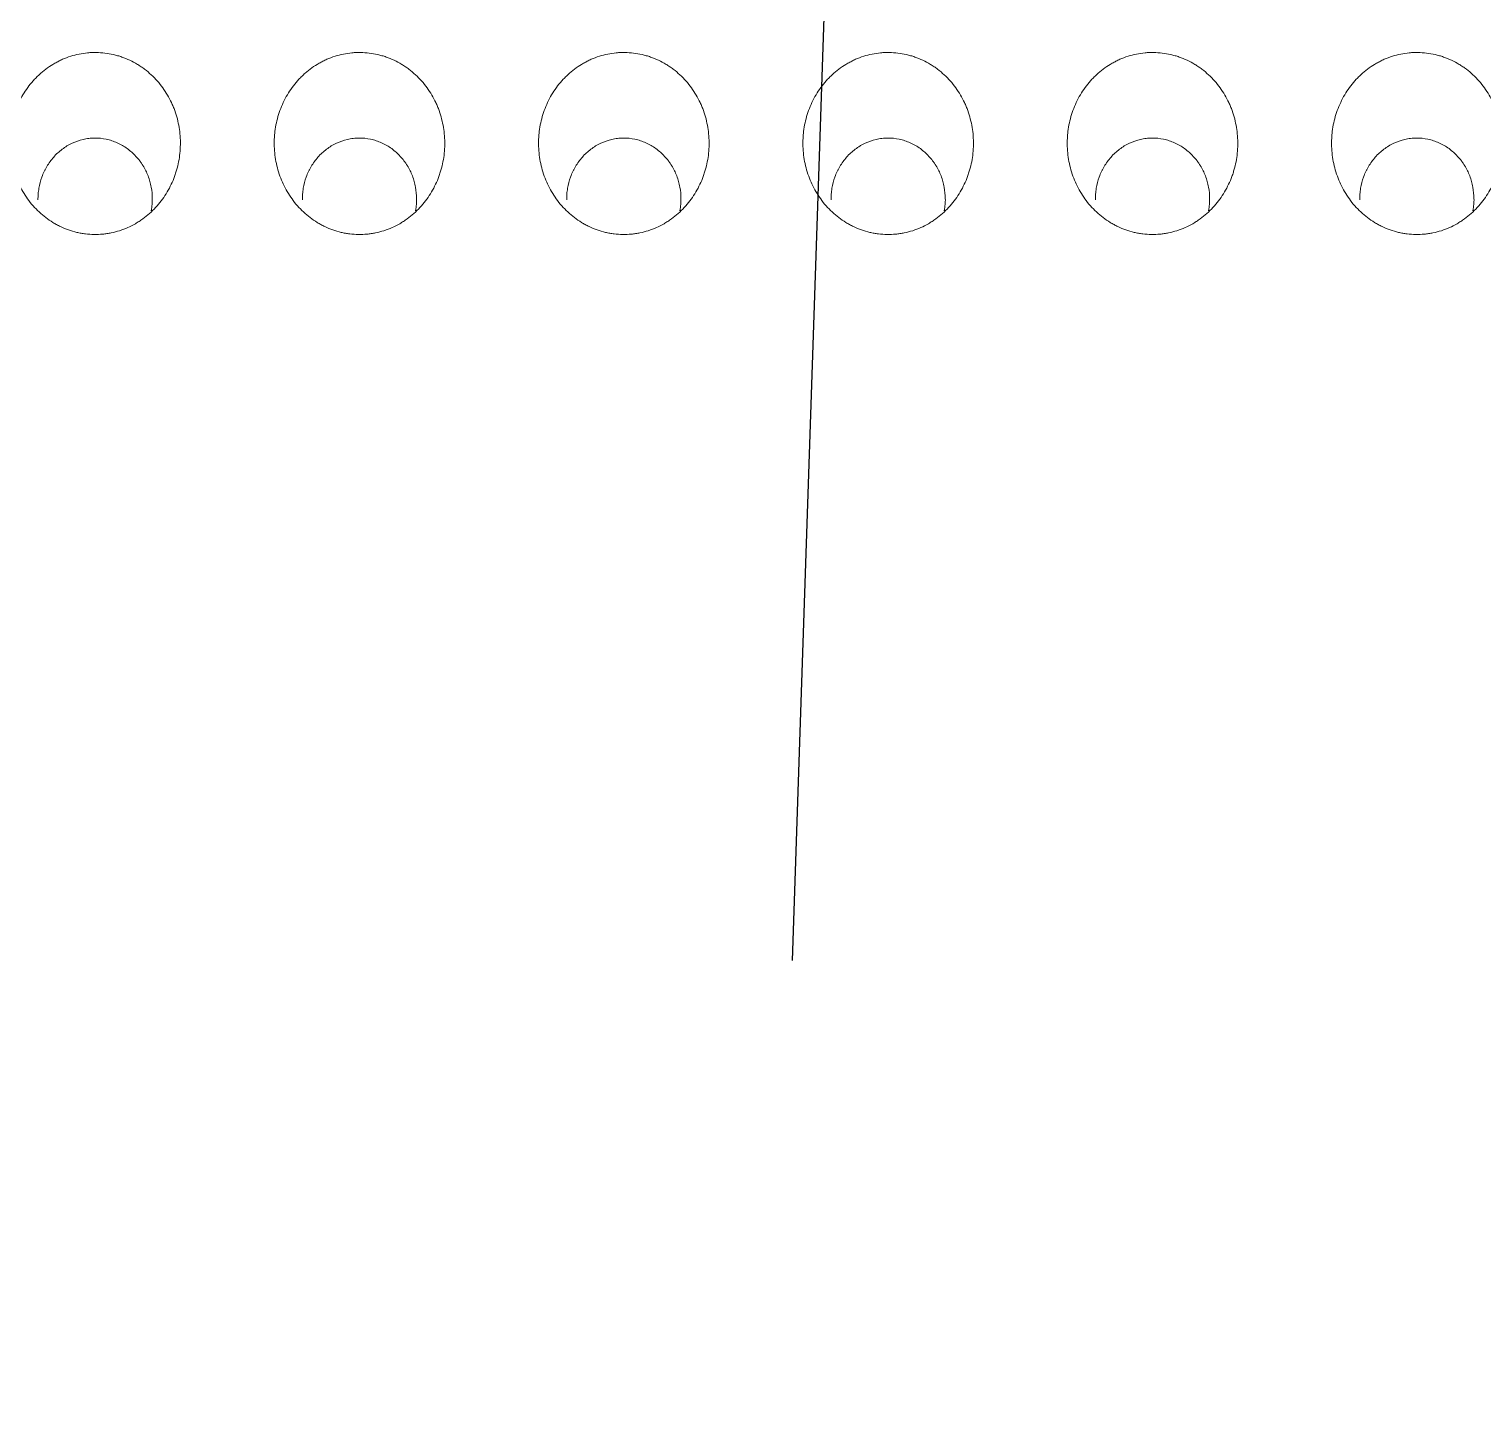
# Model space of a CAD drawing. Header units: inches. Extents: x 3778 to 56227, y -16914 to 35091.
# Drawn here: x 42850.59 to 42867.02, y -12682.39 to -12666.7 of the extents above; entities that cross this region are included whole.
import ezdxf

# ---------------------------------------------------------------- set-up
doc = ezdxf.new("R2010")
doc.units = ezdxf.units.IN
doc.header["$LTSCALE"] = 100
doc.header["$MEASUREMENT"] = 0
doc.linetypes.add('DH-HID2', pattern=[1.2, 0.8, -0.4])
doc.layers.add('2-con', color=2, linetype='Continuous')
doc.layers.add('FU-FURM', color=251, linetype='DH-HID2')
doc.layers.add('mark-B', color=2, linetype='Continuous', lineweight=20)

# ---------------------------------------------------------------- blocks, each defined once
blk = doc.blocks.new('cjscjdeh')
at = {"layer": 'FU-FURM', "color": 8}
blk.add_line((150694.153, 67926.742), (150705.033, 68251.493), dxfattribs=at)
blk = doc.blocks.new('무풍1WAY 대형')
at = {"layer": 'mark-B'}
for points, knots in [([(-181.465, -410.329), (-181.426, -410.383), (-181.394, -410.439), (-181.339, -410.556), (-181.317, -410.617), (-181.283, -410.744), (-181.273, -410.808), (-181.265, -410.905), (-181.264, -410.938), (-181.265, -410.987), (-181.265, -411.003), (-181.267, -411.036), (-181.268, -411.052), (-181.276, -411.133), (-181.289, -411.197), (-181.315, -411.29), (-181.326, -411.321), (-181.35, -411.382), (-181.363, -411.412), (-181.407, -411.5), (-181.441, -411.555), (-181.5, -411.632), (-181.521, -411.657), (-181.555, -411.693), (-181.566, -411.705), (-181.59, -411.727), (-181.602, -411.739), (-181.663, -411.792), (-181.715, -411.83), (-181.786, -411.87), (-181.801, -411.878), (-181.83, -411.893), (-181.845, -411.9), (-181.89, -411.92), (-181.921, -411.931), (-182.013, -411.961), (-182.077, -411.974), (-182.159, -411.981), (-182.176, -411.983), (-182.208, -411.984), (-182.225, -411.984), (-182.273, -411.983), (-182.338, -411.979), (-182.403, -411.968), (-182.451, -411.956), (-182.467, -411.952), (-182.498, -411.943), (-182.514, -411.938), (-182.591, -411.911), (-182.649, -411.883), (-182.72, -411.841), (-182.733, -411.832), (-182.761, -411.814), (-182.801, -411.785), (-182.863, -411.733), (-182.908, -411.686), (-182.952, -411.637), (-182.972, -411.611), (-183.03, -411.532), (-183.063, -411.476), (-183.097, -411.402), (-183.104, -411.387), (-183.116, -411.357), (-183.122, -411.342), (-183.139, -411.295), (-183.149, -411.264), (-183.173, -411.17), (-183.184, -411.106), (-183.191, -411.008), (-183.192, -410.975), (-183.191, -410.91), (-183.189, -410.877), (-183.179, -410.781), (-183.167, -410.717), (-183.144, -410.638), (-183.139, -410.622), (-183.129, -410.591), (-183.112, -410.545), (-183.092, -410.501), (-183.048, -410.414), (-183.014, -410.359), (-182.954, -410.28), (-182.933, -410.255), (-182.889, -410.208), (-182.843, -410.162), (-182.792, -410.122), (-182.752, -410.093), (-182.739, -410.084), (-182.711, -410.066), (-182.697, -410.057), (-182.626, -410.017), (-182.567, -409.99), (-182.474, -409.96), (-182.442, -409.952), (-182.394, -409.942), (-182.378, -409.939), (-182.345, -409.934), (-182.329, -409.932), (-182.248, -409.925), (-182.183, -409.925), (-182.101, -409.936), (-182.085, -409.938), (-182.053, -409.944), (-182.005, -409.954), (-181.926, -409.977), (-181.866, -410.002), (-181.822, -410.023), (-181.807, -410.03), (-181.778, -410.046), (-181.764, -410.054), (-181.694, -410.097), (-181.643, -410.137), (-181.571, -410.204), (-181.548, -410.227), (-181.504, -410.277), (-181.484, -410.302), (-181.465, -410.329)], [0, 0, 0, 0, 0.03125, 0.03125, 0.0625, 0.0625, 0.09375, 0.09375, 0.109375, 0.109375, 0.117188, 0.117188, 0.125, 0.125, 0.15625, 0.15625, 0.171875, 0.171875, 0.1875, 0.1875, 0.21875, 0.21875, 0.234375, 0.234375, 0.242188, 0.242188, 0.25, 0.25, 0.28125, 0.28125, 0.289063, 0.289063, 0.296875, 0.296875, 0.3125, 0.3125, 0.34375, 0.34375, 0.351563, 0.351563, 0.359375, 0.359375, 0.375, 0.390625, 0.390625, 0.398438, 0.398438, 0.40625, 0.40625, 0.4375, 0.4375, 0.445313, 0.445313, 0.453125, 0.46875, 0.484375, 0.484375, 0.5, 0.5, 0.53125, 0.53125, 0.539063, 0.539063, 0.546875, 0.546875, 0.5625, 0.5625, 0.59375, 0.59375, 0.609375, 0.609375, 0.625, 0.625, 0.65625, 0.65625, 0.664063, 0.664063, 0.671875, 0.6875, 0.6875, 0.71875, 0.71875, 0.734375, 0.734375, 0.75, 0.765625, 0.765625, 0.773438, 0.773438, 0.78125, 0.78125, 0.8125, 0.8125, 0.828125, 0.828125, 0.835938, 0.835938, 0.84375, 0.84375, 0.875, 0.875, 0.882813, 0.882813, 0.890625, 0.90625, 0.921875, 0.921875, 0.929688, 0.929688, 0.9375, 0.9375, 0.96875, 0.96875, 0.984375, 0.984375, 1, 1, 1, 1]), ([(-178.477, -410.329), (-178.439, -410.383), (-178.406, -410.439), (-178.351, -410.556), (-178.329, -410.617), (-178.296, -410.744), (-178.285, -410.808), (-178.278, -410.905), (-178.276, -410.938), (-178.277, -410.987), (-178.278, -411.003), (-178.279, -411.036), (-178.281, -411.052), (-178.289, -411.133), (-178.301, -411.197), (-178.328, -411.29), (-178.338, -411.321), (-178.362, -411.382), (-178.375, -411.412), (-178.419, -411.5), (-178.453, -411.555), (-178.513, -411.632), (-178.534, -411.657), (-178.567, -411.693), (-178.579, -411.705), (-178.602, -411.727), (-178.614, -411.739), (-178.675, -411.792), (-178.728, -411.83), (-178.799, -411.87), (-178.813, -411.878), (-178.842, -411.893), (-178.857, -411.9), (-178.902, -411.92), (-178.933, -411.931), (-179.026, -411.961), (-179.09, -411.974), (-179.172, -411.981), (-179.188, -411.983), (-179.221, -411.984), (-179.237, -411.984), (-179.286, -411.983), (-179.351, -411.979), (-179.415, -411.968), (-179.463, -411.956), (-179.479, -411.952), (-179.511, -411.943), (-179.526, -411.938), (-179.603, -411.911), (-179.662, -411.883), (-179.732, -411.841), (-179.746, -411.832), (-179.773, -411.814), (-179.813, -411.785), (-179.875, -411.733), (-179.921, -411.686), (-179.964, -411.637), (-179.985, -411.611), (-180.042, -411.532), (-180.075, -411.476), (-180.11, -411.402), (-180.116, -411.387), (-180.129, -411.357), (-180.135, -411.342), (-180.151, -411.295), (-180.161, -411.264), (-180.185, -411.17), (-180.196, -411.106), (-180.203, -411.008), (-180.204, -410.975), (-180.204, -410.91), (-180.202, -410.877), (-180.192, -410.781), (-180.179, -410.717), (-180.156, -410.638), (-180.152, -410.622), (-180.141, -410.591), (-180.124, -410.545), (-180.104, -410.501), (-180.061, -410.414), (-180.027, -410.359), (-179.967, -410.28), (-179.946, -410.255), (-179.902, -410.208), (-179.855, -410.162), (-179.804, -410.122), (-179.765, -410.093), (-179.751, -410.084), (-179.724, -410.066), (-179.71, -410.057), (-179.638, -410.017), (-179.579, -409.99), (-179.486, -409.96), (-179.455, -409.952), (-179.406, -409.942), (-179.39, -409.939), (-179.358, -409.934), (-179.341, -409.932), (-179.26, -409.925), (-179.195, -409.925), (-179.114, -409.936), (-179.097, -409.938), (-179.065, -409.944), (-179.017, -409.954), (-178.939, -409.977), (-178.879, -410.002), (-178.834, -410.023), (-178.82, -410.03), (-178.791, -410.046), (-178.776, -410.054), (-178.707, -410.097), (-178.655, -410.137), (-178.583, -410.204), (-178.56, -410.227), (-178.517, -410.277), (-178.496, -410.302), (-178.477, -410.329)], [0, 0, 0, 0, 0.03125, 0.03125, 0.0625, 0.0625, 0.09375, 0.09375, 0.109375, 0.109375, 0.117188, 0.117188, 0.125, 0.125, 0.15625, 0.15625, 0.171875, 0.171875, 0.1875, 0.1875, 0.21875, 0.21875, 0.234375, 0.234375, 0.242188, 0.242188, 0.25, 0.25, 0.28125, 0.28125, 0.289063, 0.289063, 0.296875, 0.296875, 0.3125, 0.3125, 0.34375, 0.34375, 0.351563, 0.351563, 0.359375, 0.359375, 0.375, 0.390625, 0.390625, 0.398438, 0.398438, 0.40625, 0.40625, 0.4375, 0.4375, 0.445313, 0.445313, 0.453125, 0.46875, 0.484375, 0.484375, 0.5, 0.5, 0.53125, 0.53125, 0.539062, 0.539062, 0.546875, 0.546875, 0.5625, 0.5625, 0.59375, 0.59375, 0.609375, 0.609375, 0.625, 0.625, 0.65625, 0.65625, 0.664062, 0.664062, 0.671875, 0.6875, 0.6875, 0.71875, 0.71875, 0.734375, 0.734375, 0.75, 0.765625, 0.765625, 0.773437, 0.773437, 0.78125, 0.78125, 0.8125, 0.8125, 0.828125, 0.828125, 0.835937, 0.835937, 0.84375, 0.84375, 0.875, 0.875, 0.882812, 0.882812, 0.890625, 0.90625, 0.921875, 0.921875, 0.929687, 0.929687, 0.9375, 0.9375, 0.96875, 0.96875, 0.984375, 0.984375, 1, 1, 1, 1]), ([(-175.49, -410.329), (-175.451, -410.383), (-175.419, -410.439), (-175.364, -410.556), (-175.342, -410.617), (-175.308, -410.744), (-175.298, -410.808), (-175.29, -410.905), (-175.289, -410.938), (-175.289, -410.987), (-175.29, -411.003), (-175.292, -411.036), (-175.293, -411.052), (-175.301, -411.133), (-175.314, -411.197), (-175.34, -411.29), (-175.351, -411.321), (-175.374, -411.382), (-175.388, -411.412), (-175.432, -411.5), (-175.466, -411.555), (-175.525, -411.632), (-175.546, -411.657), (-175.58, -411.693), (-175.591, -411.705), (-175.615, -411.727), (-175.627, -411.739), (-175.688, -411.792), (-175.74, -411.83), (-175.811, -411.87), (-175.826, -411.878), (-175.855, -411.893), (-175.87, -411.9), (-175.915, -411.92), (-175.945, -411.931), (-176.038, -411.961), (-176.102, -411.974), (-176.184, -411.981), (-176.2, -411.983), (-176.233, -411.984), (-176.249, -411.984), (-176.298, -411.983), (-176.363, -411.979), (-176.427, -411.968), (-176.475, -411.956), (-176.491, -411.952), (-176.523, -411.943), (-176.539, -411.938), (-176.616, -411.911), (-176.674, -411.883), (-176.744, -411.841), (-176.758, -411.832), (-176.786, -411.814), (-176.825, -411.785), (-176.888, -411.733), (-176.933, -411.686), (-176.977, -411.637), (-176.997, -411.611), (-177.055, -411.532), (-177.088, -411.476), (-177.122, -411.402), (-177.129, -411.387), (-177.141, -411.357), (-177.147, -411.342), (-177.164, -411.295), (-177.173, -411.264), (-177.198, -411.17), (-177.209, -411.106), (-177.216, -411.008), (-177.217, -410.975), (-177.216, -410.91), (-177.214, -410.877), (-177.204, -410.781), (-177.192, -410.717), (-177.169, -410.638), (-177.164, -410.622), (-177.153, -410.591), (-177.137, -410.545), (-177.117, -410.501), (-177.073, -410.414), (-177.039, -410.359), (-176.979, -410.28), (-176.958, -410.255), (-176.914, -410.208), (-176.868, -410.162), (-176.817, -410.122), (-176.777, -410.093), (-176.764, -410.084), (-176.736, -410.066), (-176.722, -410.057), (-176.651, -410.017), (-176.592, -409.99), (-176.499, -409.96), (-176.467, -409.952), (-176.419, -409.942), (-176.402, -409.939), (-176.37, -409.934), (-176.354, -409.932), (-176.273, -409.925), (-176.208, -409.925), (-176.126, -409.936), (-176.11, -409.938), (-176.078, -409.944), (-176.029, -409.954), (-175.951, -409.977), (-175.891, -410.002), (-175.847, -410.023), (-175.832, -410.03), (-175.803, -410.046), (-175.789, -410.054), (-175.719, -410.097), (-175.667, -410.137), (-175.596, -410.204), (-175.573, -410.227), (-175.529, -410.277), (-175.509, -410.302), (-175.49, -410.329)], [0, 0, 0, 0, 0.03125, 0.03125, 0.0625, 0.0625, 0.09375, 0.09375, 0.109375, 0.109375, 0.117188, 0.117188, 0.125, 0.125, 0.15625, 0.15625, 0.171875, 0.171875, 0.1875, 0.1875, 0.21875, 0.21875, 0.234375, 0.234375, 0.242188, 0.242188, 0.25, 0.25, 0.28125, 0.28125, 0.289063, 0.289063, 0.296875, 0.296875, 0.3125, 0.3125, 0.34375, 0.34375, 0.351563, 0.351563, 0.359375, 0.359375, 0.375, 0.390625, 0.390625, 0.398438, 0.398438, 0.40625, 0.40625, 0.4375, 0.4375, 0.445313, 0.445313, 0.453125, 0.46875, 0.484375, 0.484375, 0.5, 0.5, 0.53125, 0.53125, 0.539063, 0.539063, 0.546875, 0.546875, 0.5625, 0.5625, 0.59375, 0.59375, 0.609375, 0.609375, 0.625, 0.625, 0.65625, 0.65625, 0.664063, 0.664063, 0.671875, 0.6875, 0.6875, 0.71875, 0.71875, 0.734375, 0.734375, 0.75, 0.765625, 0.765625, 0.773437, 0.773437, 0.78125, 0.78125, 0.8125, 0.8125, 0.828125, 0.828125, 0.835937, 0.835937, 0.84375, 0.84375, 0.875, 0.875, 0.882812, 0.882812, 0.890625, 0.90625, 0.921875, 0.921875, 0.929687, 0.929687, 0.9375, 0.9375, 0.96875, 0.96875, 0.984375, 0.984375, 1, 1, 1, 1]), ([(-172.502, -410.329), (-172.464, -410.383), (-172.431, -410.439), (-172.376, -410.556), (-172.354, -410.617), (-172.321, -410.744), (-172.31, -410.808), (-172.302, -410.905), (-172.301, -410.938), (-172.302, -410.987), (-172.302, -411.003), (-172.304, -411.036), (-172.306, -411.052), (-172.314, -411.133), (-172.326, -411.197), (-172.353, -411.29), (-172.363, -411.321), (-172.387, -411.382), (-172.4, -411.412), (-172.444, -411.5), (-172.478, -411.555), (-172.537, -411.632), (-172.558, -411.657), (-172.592, -411.693), (-172.604, -411.705), (-172.627, -411.727), (-172.639, -411.739), (-172.7, -411.792), (-172.753, -411.83), (-172.824, -411.87), (-172.838, -411.878), (-172.867, -411.893), (-172.882, -411.9), (-172.927, -411.92), (-172.958, -411.931), (-173.051, -411.961), (-173.114, -411.974), (-173.196, -411.981), (-173.213, -411.983), (-173.246, -411.984), (-173.262, -411.984), (-173.311, -411.983), (-173.376, -411.979), (-173.44, -411.968), (-173.488, -411.956), (-173.504, -411.952), (-173.535, -411.943), (-173.551, -411.938), (-173.628, -411.911), (-173.687, -411.883), (-173.757, -411.841), (-173.771, -411.832), (-173.798, -411.814), (-173.838, -411.785), (-173.9, -411.733), (-173.946, -411.686), (-173.989, -411.637), (-174.01, -411.611), (-174.067, -411.532), (-174.1, -411.476), (-174.135, -411.402), (-174.141, -411.387), (-174.154, -411.357), (-174.16, -411.342), (-174.176, -411.295), (-174.186, -411.264), (-174.21, -411.17), (-174.221, -411.106), (-174.228, -411.008), (-174.229, -410.975), (-174.228, -410.91), (-174.227, -410.877), (-174.216, -410.781), (-174.204, -410.717), (-174.181, -410.638), (-174.176, -410.622), (-174.166, -410.591), (-174.149, -410.545), (-174.129, -410.501), (-174.086, -410.414), (-174.052, -410.359), (-173.992, -410.28), (-173.971, -410.255), (-173.926, -410.208), (-173.88, -410.162), (-173.829, -410.122), (-173.79, -410.093), (-173.776, -410.084), (-173.749, -410.066), (-173.734, -410.057), (-173.663, -410.017), (-173.604, -409.99), (-173.511, -409.96), (-173.48, -409.952), (-173.431, -409.942), (-173.415, -409.939), (-173.383, -409.934), (-173.366, -409.932), (-173.285, -409.925), (-173.22, -409.925), (-173.139, -409.936), (-173.122, -409.938), (-173.09, -409.944), (-173.042, -409.954), (-172.964, -409.977), (-172.903, -410.002), (-172.859, -410.023), (-172.844, -410.03), (-172.815, -410.046), (-172.801, -410.054), (-172.732, -410.097), (-172.68, -410.137), (-172.608, -410.204), (-172.585, -410.227), (-172.542, -410.277), (-172.521, -410.302), (-172.502, -410.329)], [0, 0, 0, 0, 0.03125, 0.03125, 0.0625, 0.0625, 0.09375, 0.09375, 0.109375, 0.109375, 0.117187, 0.117187, 0.125, 0.125, 0.15625, 0.15625, 0.171875, 0.171875, 0.1875, 0.1875, 0.21875, 0.21875, 0.234375, 0.234375, 0.242187, 0.242187, 0.25, 0.25, 0.28125, 0.28125, 0.289062, 0.289062, 0.296875, 0.296875, 0.3125, 0.3125, 0.34375, 0.34375, 0.351562, 0.351562, 0.359375, 0.359375, 0.375, 0.390625, 0.390625, 0.398437, 0.398437, 0.40625, 0.40625, 0.4375, 0.4375, 0.445312, 0.445312, 0.453125, 0.46875, 0.484375, 0.484375, 0.5, 0.5, 0.53125, 0.53125, 0.539062, 0.539062, 0.546875, 0.546875, 0.5625, 0.5625, 0.59375, 0.59375, 0.609375, 0.609375, 0.625, 0.625, 0.65625, 0.65625, 0.664063, 0.664063, 0.671875, 0.6875, 0.6875, 0.71875, 0.71875, 0.734375, 0.734375, 0.75, 0.765625, 0.765625, 0.773438, 0.773438, 0.78125, 0.78125, 0.8125, 0.8125, 0.828125, 0.828125, 0.835938, 0.835938, 0.84375, 0.84375, 0.875, 0.875, 0.882813, 0.882813, 0.890625, 0.90625, 0.921875, 0.921875, 0.929688, 0.929688, 0.9375, 0.9375, 0.96875, 0.96875, 0.984375, 0.984375, 1, 1, 1, 1]), ([(-169.515, -410.329), (-169.476, -410.383), (-169.443, -410.439), (-169.389, -410.556), (-169.366, -410.617), (-169.333, -410.744), (-169.322, -410.808), (-169.315, -410.905), (-169.314, -410.938), (-169.314, -410.987), (-169.315, -411.003), (-169.317, -411.036), (-169.318, -411.052), (-169.326, -411.133), (-169.338, -411.197), (-169.365, -411.29), (-169.376, -411.321), (-169.399, -411.382), (-169.413, -411.412), (-169.457, -411.5), (-169.491, -411.555), (-169.55, -411.632), (-169.571, -411.657), (-169.604, -411.693), (-169.616, -411.705), (-169.64, -411.727), (-169.651, -411.739), (-169.713, -411.792), (-169.765, -411.83), (-169.836, -411.87), (-169.85, -411.878), (-169.88, -411.893), (-169.895, -411.9), (-169.94, -411.92), (-169.97, -411.931), (-170.063, -411.961), (-170.127, -411.974), (-170.209, -411.981), (-170.225, -411.983), (-170.258, -411.984), (-170.274, -411.984), (-170.323, -411.983), (-170.388, -411.979), (-170.452, -411.968), (-170.5, -411.956), (-170.516, -411.952), (-170.548, -411.943), (-170.563, -411.938), (-170.64, -411.911), (-170.699, -411.883), (-170.769, -411.841), (-170.783, -411.832), (-170.81, -411.814), (-170.85, -411.785), (-170.913, -411.733), (-170.958, -411.686), (-171.001, -411.637), (-171.022, -411.611), (-171.08, -411.532), (-171.112, -411.476), (-171.147, -411.402), (-171.154, -411.387), (-171.166, -411.357), (-171.172, -411.342), (-171.189, -411.295), (-171.198, -411.264), (-171.223, -411.17), (-171.233, -411.106), (-171.241, -411.008), (-171.242, -410.975), (-171.241, -410.91), (-171.239, -410.877), (-171.229, -410.781), (-171.217, -410.717), (-171.194, -410.638), (-171.189, -410.622), (-171.178, -410.591), (-171.162, -410.545), (-171.142, -410.501), (-171.098, -410.414), (-171.064, -410.359), (-171.004, -410.28), (-170.983, -410.255), (-170.939, -410.208), (-170.892, -410.162), (-170.842, -410.122), (-170.802, -410.093), (-170.789, -410.084), (-170.761, -410.066), (-170.747, -410.057), (-170.676, -410.017), (-170.616, -409.99), (-170.524, -409.96), (-170.492, -409.952), (-170.444, -409.942), (-170.427, -409.939), (-170.395, -409.934), (-170.379, -409.932), (-170.298, -409.925), (-170.233, -409.925), (-170.151, -409.936), (-170.135, -409.938), (-170.102, -409.944), (-170.054, -409.954), (-169.976, -409.977), (-169.916, -410.002), (-169.872, -410.023), (-169.857, -410.03), (-169.828, -410.046), (-169.814, -410.054), (-169.744, -410.097), (-169.692, -410.137), (-169.621, -410.204), (-169.598, -410.227), (-169.554, -410.277), (-169.534, -410.302), (-169.515, -410.329)], [0, 0, 0, 0, 0.03125, 0.03125, 0.0625, 0.0625, 0.09375, 0.09375, 0.109375, 0.109375, 0.117188, 0.117188, 0.125, 0.125, 0.15625, 0.15625, 0.171875, 0.171875, 0.1875, 0.1875, 0.21875, 0.21875, 0.234375, 0.234375, 0.242188, 0.242188, 0.25, 0.25, 0.28125, 0.28125, 0.289063, 0.289063, 0.296875, 0.296875, 0.3125, 0.3125, 0.34375, 0.34375, 0.351563, 0.351563, 0.359375, 0.359375, 0.375, 0.390625, 0.390625, 0.398438, 0.398438, 0.40625, 0.40625, 0.4375, 0.4375, 0.445313, 0.445313, 0.453125, 0.46875, 0.484375, 0.484375, 0.5, 0.5, 0.53125, 0.53125, 0.539062, 0.539062, 0.546875, 0.546875, 0.5625, 0.5625, 0.59375, 0.59375, 0.609375, 0.609375, 0.625, 0.625, 0.65625, 0.65625, 0.664062, 0.664062, 0.671875, 0.6875, 0.6875, 0.71875, 0.71875, 0.734375, 0.734375, 0.75, 0.765625, 0.765625, 0.773437, 0.773437, 0.78125, 0.78125, 0.8125, 0.8125, 0.828125, 0.828125, 0.835937, 0.835937, 0.84375, 0.84375, 0.875, 0.875, 0.882812, 0.882812, 0.890625, 0.90625, 0.921875, 0.921875, 0.929687, 0.929687, 0.9375, 0.9375, 0.96875, 0.96875, 0.984375, 0.984375, 1, 1, 1, 1]), ([(-166.527, -410.329), (-166.489, -410.383), (-166.456, -410.439), (-166.401, -410.556), (-166.379, -410.617), (-166.346, -410.744), (-166.335, -410.808), (-166.327, -410.905), (-166.326, -410.938), (-166.327, -410.987), (-166.327, -411.003), (-166.329, -411.036), (-166.33, -411.052), (-166.339, -411.133), (-166.351, -411.197), (-166.378, -411.29), (-166.388, -411.321), (-166.412, -411.382), (-166.425, -411.412), (-166.469, -411.5), (-166.503, -411.555), (-166.562, -411.632), (-166.583, -411.657), (-166.617, -411.693), (-166.628, -411.705), (-166.652, -411.727), (-166.664, -411.739), (-166.725, -411.792), (-166.778, -411.83), (-166.849, -411.87), (-166.863, -411.878), (-166.892, -411.893), (-166.907, -411.9), (-166.952, -411.92), (-166.983, -411.931), (-167.076, -411.961), (-167.139, -411.974), (-167.221, -411.981), (-167.238, -411.983), (-167.27, -411.984), (-167.287, -411.984), (-167.336, -411.983), (-167.401, -411.979), (-167.465, -411.968), (-167.513, -411.956), (-167.529, -411.952), (-167.56, -411.943), (-167.576, -411.938), (-167.653, -411.911), (-167.712, -411.883), (-167.782, -411.841), (-167.796, -411.832), (-167.823, -411.814), (-167.863, -411.785), (-167.925, -411.733), (-167.971, -411.686), (-168.014, -411.637), (-168.035, -411.611), (-168.092, -411.532), (-168.125, -411.476), (-168.159, -411.402), (-168.166, -411.387), (-168.179, -411.357), (-168.184, -411.342), (-168.201, -411.295), (-168.211, -411.264), (-168.235, -411.17), (-168.246, -411.106), (-168.253, -411.008), (-168.254, -410.975), (-168.253, -410.91), (-168.251, -410.877), (-168.241, -410.781), (-168.229, -410.717), (-168.206, -410.638), (-168.201, -410.622), (-168.191, -410.591), (-168.174, -410.545), (-168.154, -410.501), (-168.111, -410.414), (-168.077, -410.359), (-168.017, -410.28), (-167.996, -410.255), (-167.951, -410.208), (-167.905, -410.162), (-167.854, -410.122), (-167.815, -410.093), (-167.801, -410.084), (-167.773, -410.066), (-167.759, -410.057), (-167.688, -410.017), (-167.629, -409.99), (-167.536, -409.96), (-167.504, -409.952), (-167.456, -409.942), (-167.44, -409.939), (-167.407, -409.934), (-167.391, -409.932), (-167.31, -409.925), (-167.245, -409.925), (-167.164, -409.936), (-167.147, -409.938), (-167.115, -409.944), (-167.067, -409.954), (-166.989, -409.977), (-166.928, -410.002), (-166.884, -410.023), (-166.869, -410.03), (-166.84, -410.046), (-166.826, -410.054), (-166.756, -410.097), (-166.705, -410.137), (-166.633, -410.204), (-166.61, -410.227), (-166.567, -410.277), (-166.546, -410.302), (-166.527, -410.329)], [0, 0, 0, 0, 0.03125, 0.03125, 0.0625, 0.0625, 0.09375, 0.09375, 0.109375, 0.109375, 0.117187, 0.117187, 0.125, 0.125, 0.15625, 0.15625, 0.171875, 0.171875, 0.1875, 0.1875, 0.21875, 0.21875, 0.234375, 0.234375, 0.242187, 0.242187, 0.25, 0.25, 0.28125, 0.28125, 0.289062, 0.289062, 0.296875, 0.296875, 0.3125, 0.3125, 0.34375, 0.34375, 0.351562, 0.351562, 0.359375, 0.359375, 0.375, 0.390625, 0.390625, 0.398437, 0.398437, 0.40625, 0.40625, 0.4375, 0.4375, 0.445312, 0.445312, 0.453125, 0.46875, 0.484375, 0.484375, 0.5, 0.5, 0.53125, 0.53125, 0.539062, 0.539062, 0.546875, 0.546875, 0.5625, 0.5625, 0.59375, 0.59375, 0.609375, 0.609375, 0.625, 0.625, 0.65625, 0.65625, 0.664062, 0.664062, 0.671875, 0.6875, 0.6875, 0.71875, 0.71875, 0.734375, 0.734375, 0.75, 0.765625, 0.765625, 0.773437, 0.773437, 0.78125, 0.78125, 0.8125, 0.8125, 0.828125, 0.828125, 0.835937, 0.835937, 0.84375, 0.84375, 0.875, 0.875, 0.882812, 0.882812, 0.890625, 0.90625, 0.921875, 0.921875, 0.929687, 0.929687, 0.9375, 0.9375, 0.96875, 0.96875, 0.984375, 0.984375, 1, 1, 1, 1]), ([(-181.582, -410.318), (-181.582, -410.34), (-181.583, -410.362), (-181.586, -410.406), (-181.589, -410.428), (-181.6, -410.493), (-181.611, -410.535), (-181.633, -410.597), (-181.642, -410.617), (-181.656, -410.647), (-181.661, -410.657), (-181.671, -410.676), (-181.676, -410.686), (-181.704, -410.733), (-181.73, -410.768), (-181.773, -410.818), (-181.789, -410.833), (-181.821, -410.863), (-181.855, -410.891), (-181.9, -410.922), (-181.929, -410.938), (-181.948, -410.949), (-181.958, -410.954), (-182.008, -410.977), (-182.049, -410.991), (-182.103, -411.004), (-182.113, -411.006), (-182.135, -411.01), (-182.146, -411.011), (-182.179, -411.015), (-182.201, -411.017), (-182.266, -411.017), (-182.31, -411.013), (-182.375, -410.999), (-182.396, -410.993), (-182.438, -410.98), (-182.478, -410.964), (-182.517, -410.944), (-182.555, -410.922), (-182.574, -410.91), (-182.627, -410.871), (-182.659, -410.842), (-182.704, -410.794), (-182.718, -410.777), (-182.738, -410.751), (-182.744, -410.742), (-182.756, -410.724), (-182.762, -410.715), (-182.791, -410.668), (-182.81, -410.629), (-182.833, -410.568), (-182.84, -410.547), (-182.852, -410.505), (-182.857, -410.483), (-182.869, -410.419), (-182.873, -410.376), (-182.874, -410.321), (-182.874, -410.31), (-182.873, -410.288), (-182.872, -410.277), (-182.87, -410.244), (-182.867, -410.222), (-182.863, -410.198), (-182.862, -410.196), (-182.862, -410.194)], [0, 0, 0, 0, 0.029318, 0.029318, 0.058636, 0.058636, 0.117271, 0.117271, 0.146589, 0.146589, 0.161248, 0.161248, 0.175907, 0.175907, 0.234542, 0.234542, 0.26386, 0.26386, 0.293178, 0.322495, 0.337154, 0.337154, 0.351813, 0.351813, 0.410449, 0.410449, 0.425107, 0.425107, 0.439766, 0.439766, 0.469084, 0.469084, 0.52772, 0.52772, 0.557037, 0.557037, 0.586355, 0.615673, 0.615673, 0.644991, 0.644991, 0.703626, 0.703626, 0.732944, 0.732944, 0.747603, 0.747603, 0.762262, 0.762262, 0.820897, 0.820897, 0.850215, 0.850215, 0.879533, 0.879533, 0.938168, 0.938168, 0.952827, 0.952827, 0.967486, 0.967486, 0.996804, 0.996804, 1, 1, 1, 1]), ([(-178.595, -410.318), (-178.594, -410.34), (-178.595, -410.362), (-178.599, -410.406), (-178.601, -410.428), (-178.612, -410.493), (-178.623, -410.535), (-178.646, -410.597), (-178.654, -410.617), (-178.668, -410.647), (-178.673, -410.657), (-178.683, -410.676), (-178.689, -410.686), (-178.717, -410.733), (-178.742, -410.768), (-178.786, -410.818), (-178.801, -410.833), (-178.834, -410.863), (-178.867, -410.891), (-178.912, -410.922), (-178.941, -410.938), (-178.961, -410.949), (-178.97, -410.954), (-179.02, -410.977), (-179.062, -410.991), (-179.115, -411.004), (-179.126, -411.006), (-179.147, -411.01), (-179.158, -411.011), (-179.191, -411.015), (-179.213, -411.017), (-179.279, -411.017), (-179.322, -411.013), (-179.387, -410.999), (-179.409, -410.993), (-179.45, -410.98), (-179.491, -410.964), (-179.53, -410.944), (-179.568, -410.922), (-179.586, -410.91), (-179.639, -410.871), (-179.672, -410.842), (-179.716, -410.794), (-179.73, -410.777), (-179.75, -410.751), (-179.756, -410.742), (-179.769, -410.724), (-179.775, -410.715), (-179.803, -410.668), (-179.822, -410.629), (-179.846, -410.568), (-179.853, -410.547), (-179.865, -410.505), (-179.87, -410.483), (-179.882, -410.419), (-179.886, -410.376), (-179.886, -410.321), (-179.886, -410.31), (-179.885, -410.288), (-179.885, -410.277), (-179.882, -410.244), (-179.879, -410.222), (-179.875, -410.198), (-179.875, -410.196), (-179.874, -410.194)], [0, 0, 0, 0, 0.029318, 0.029318, 0.058636, 0.058636, 0.117271, 0.117271, 0.146589, 0.146589, 0.161248, 0.161248, 0.175907, 0.175907, 0.234542, 0.234542, 0.26386, 0.26386, 0.293178, 0.322495, 0.337154, 0.337154, 0.351813, 0.351813, 0.410449, 0.410449, 0.425107, 0.425107, 0.439766, 0.439766, 0.469084, 0.469084, 0.52772, 0.52772, 0.557037, 0.557037, 0.586355, 0.615673, 0.615673, 0.644991, 0.644991, 0.703626, 0.703626, 0.732944, 0.732944, 0.747603, 0.747603, 0.762262, 0.762262, 0.820897, 0.820897, 0.850215, 0.850215, 0.879533, 0.879533, 0.938168, 0.938168, 0.952827, 0.952827, 0.967486, 0.967486, 0.996804, 0.996804, 1, 1, 1, 1]), ([(-175.607, -410.318), (-175.607, -410.34), (-175.608, -410.362), (-175.611, -410.406), (-175.614, -410.428), (-175.625, -410.493), (-175.636, -410.535), (-175.658, -410.597), (-175.667, -410.617), (-175.681, -410.647), (-175.686, -410.657), (-175.696, -410.676), (-175.701, -410.686), (-175.729, -410.733), (-175.755, -410.768), (-175.798, -410.818), (-175.814, -410.833), (-175.846, -410.863), (-175.88, -410.891), (-175.925, -410.922), (-175.954, -410.938), (-175.973, -410.949), (-175.983, -410.954), (-176.033, -410.977), (-176.074, -410.991), (-176.127, -411.004), (-176.138, -411.006), (-176.16, -411.01), (-176.171, -411.011), (-176.204, -411.015), (-176.226, -411.017), (-176.291, -411.017), (-176.335, -411.013), (-176.4, -410.999), (-176.421, -410.993), (-176.463, -410.98), (-176.503, -410.964), (-176.542, -410.944), (-176.58, -410.922), (-176.599, -410.91), (-176.652, -410.871), (-176.684, -410.842), (-176.729, -410.794), (-176.743, -410.777), (-176.762, -410.751), (-176.769, -410.742), (-176.781, -410.724), (-176.787, -410.715), (-176.816, -410.668), (-176.835, -410.629), (-176.858, -410.568), (-176.865, -410.547), (-176.877, -410.505), (-176.882, -410.483), (-176.894, -410.419), (-176.898, -410.376), (-176.899, -410.321), (-176.899, -410.31), (-176.898, -410.288), (-176.897, -410.277), (-176.895, -410.244), (-176.892, -410.222), (-176.888, -410.198), (-176.887, -410.196), (-176.887, -410.194)], [0, 0, 0, 0, 0.029318, 0.029318, 0.058636, 0.058636, 0.117271, 0.117271, 0.146589, 0.146589, 0.161248, 0.161248, 0.175907, 0.175907, 0.234542, 0.234542, 0.26386, 0.26386, 0.293178, 0.322495, 0.337154, 0.337154, 0.351813, 0.351813, 0.410449, 0.410449, 0.425107, 0.425107, 0.439766, 0.439766, 0.469084, 0.469084, 0.52772, 0.52772, 0.557037, 0.557037, 0.586355, 0.615673, 0.615673, 0.644991, 0.644991, 0.703626, 0.703626, 0.732944, 0.732944, 0.747603, 0.747603, 0.762262, 0.762262, 0.820897, 0.820897, 0.850215, 0.850215, 0.879533, 0.879533, 0.938168, 0.938168, 0.952827, 0.952827, 0.967486, 0.967486, 0.996804, 0.996804, 1, 1, 1, 1]), ([(-172.62, -410.318), (-172.619, -410.34), (-172.62, -410.362), (-172.623, -410.406), (-172.626, -410.428), (-172.637, -410.493), (-172.648, -410.535), (-172.671, -410.597), (-172.679, -410.617), (-172.693, -410.647), (-172.698, -410.657), (-172.708, -410.676), (-172.714, -410.686), (-172.742, -410.733), (-172.767, -410.768), (-172.811, -410.818), (-172.826, -410.833), (-172.859, -410.863), (-172.892, -410.891), (-172.937, -410.922), (-172.966, -410.938), (-172.985, -410.949), (-172.995, -410.954), (-173.045, -410.977), (-173.087, -410.991), (-173.14, -411.004), (-173.151, -411.006), (-173.172, -411.01), (-173.183, -411.011), (-173.216, -411.015), (-173.238, -411.017), (-173.304, -411.017), (-173.347, -411.013), (-173.412, -410.999), (-173.433, -410.993), (-173.475, -410.98), (-173.516, -410.964), (-173.554, -410.944), (-173.592, -410.922), (-173.611, -410.91), (-173.664, -410.871), (-173.697, -410.842), (-173.741, -410.794), (-173.755, -410.777), (-173.775, -410.751), (-173.781, -410.742), (-173.794, -410.724), (-173.8, -410.715), (-173.828, -410.668), (-173.847, -410.629), (-173.871, -410.568), (-173.878, -410.547), (-173.89, -410.505), (-173.895, -410.483), (-173.907, -410.419), (-173.911, -410.376), (-173.911, -410.321), (-173.911, -410.31), (-173.91, -410.288), (-173.91, -410.277), (-173.907, -410.244), (-173.904, -410.222), (-173.9, -410.198), (-173.9, -410.196), (-173.899, -410.194)], [0, 0, 0, 0, 0.029318, 0.029318, 0.058636, 0.058636, 0.117271, 0.117271, 0.146589, 0.146589, 0.161248, 0.161248, 0.175907, 0.175907, 0.234542, 0.234542, 0.26386, 0.26386, 0.293178, 0.322495, 0.337154, 0.337154, 0.351813, 0.351813, 0.410449, 0.410449, 0.425107, 0.425107, 0.439766, 0.439766, 0.469084, 0.469084, 0.52772, 0.52772, 0.557037, 0.557037, 0.586355, 0.615673, 0.615673, 0.644991, 0.644991, 0.703626, 0.703626, 0.732944, 0.732944, 0.747603, 0.747603, 0.762262, 0.762262, 0.820897, 0.820897, 0.850215, 0.850215, 0.879533, 0.879533, 0.938168, 0.938168, 0.952827, 0.952827, 0.967486, 0.967486, 0.996804, 0.996804, 1, 1, 1, 1]), ([(-169.632, -410.318), (-169.632, -410.34), (-169.632, -410.362), (-169.636, -410.406), (-169.639, -410.428), (-169.65, -410.493), (-169.661, -410.535), (-169.683, -410.597), (-169.691, -410.617), (-169.706, -410.647), (-169.71, -410.657), (-169.721, -410.676), (-169.726, -410.686), (-169.754, -410.733), (-169.78, -410.768), (-169.823, -410.818), (-169.839, -410.833), (-169.871, -410.863), (-169.905, -410.891), (-169.95, -410.922), (-169.978, -410.938), (-169.998, -410.949), (-170.008, -410.954), (-170.058, -410.977), (-170.099, -410.991), (-170.152, -411.004), (-170.163, -411.006), (-170.185, -411.01), (-170.196, -411.011), (-170.229, -411.015), (-170.251, -411.017), (-170.316, -411.017), (-170.36, -411.013), (-170.425, -410.999), (-170.446, -410.993), (-170.487, -410.98), (-170.528, -410.964), (-170.567, -410.944), (-170.605, -410.922), (-170.624, -410.91), (-170.677, -410.871), (-170.709, -410.842), (-170.753, -410.794), (-170.767, -410.777), (-170.787, -410.751), (-170.794, -410.742), (-170.806, -410.724), (-170.812, -410.715), (-170.841, -410.668), (-170.86, -410.629), (-170.883, -410.568), (-170.89, -410.547), (-170.902, -410.505), (-170.907, -410.483), (-170.919, -410.419), (-170.923, -410.376), (-170.924, -410.321), (-170.924, -410.31), (-170.923, -410.288), (-170.922, -410.277), (-170.919, -410.244), (-170.917, -410.222), (-170.913, -410.198), (-170.912, -410.196), (-170.912, -410.194)], [0, 0, 0, 0, 0.029318, 0.029318, 0.058636, 0.058636, 0.117271, 0.117271, 0.146589, 0.146589, 0.161248, 0.161248, 0.175907, 0.175907, 0.234542, 0.234542, 0.26386, 0.26386, 0.293178, 0.322495, 0.337154, 0.337154, 0.351813, 0.351813, 0.410449, 0.410449, 0.425107, 0.425107, 0.439766, 0.439766, 0.469084, 0.469084, 0.52772, 0.52772, 0.557037, 0.557037, 0.586355, 0.615673, 0.615673, 0.644991, 0.644991, 0.703626, 0.703626, 0.732944, 0.732944, 0.747603, 0.747603, 0.762262, 0.762262, 0.820897, 0.820897, 0.850215, 0.850215, 0.879533, 0.879533, 0.938168, 0.938168, 0.952827, 0.952827, 0.967486, 0.967486, 0.996804, 0.996804, 1, 1, 1, 1]), ([(-166.644, -410.318), (-166.644, -410.34), (-166.645, -410.362), (-166.648, -410.406), (-166.651, -410.428), (-166.662, -410.493), (-166.673, -410.535), (-166.696, -410.597), (-166.704, -410.617), (-166.718, -410.647), (-166.723, -410.657), (-166.733, -410.676), (-166.739, -410.686), (-166.766, -410.733), (-166.792, -410.768), (-166.836, -410.818), (-166.851, -410.833), (-166.883, -410.863), (-166.917, -410.891), (-166.962, -410.922), (-166.991, -410.938), (-167.01, -410.949), (-167.02, -410.954), (-167.07, -410.977), (-167.111, -410.991), (-167.165, -411.004), (-167.176, -411.006), (-167.197, -411.01), (-167.208, -411.011), (-167.241, -411.015), (-167.263, -411.017), (-167.329, -411.017), (-167.372, -411.013), (-167.437, -410.999), (-167.458, -410.993), (-167.5, -410.98), (-167.541, -410.964), (-167.579, -410.944), (-167.617, -410.922), (-167.636, -410.91), (-167.689, -410.871), (-167.722, -410.842), (-167.766, -410.794), (-167.78, -410.777), (-167.8, -410.751), (-167.806, -410.742), (-167.819, -410.724), (-167.825, -410.715), (-167.853, -410.668), (-167.872, -410.629), (-167.896, -410.568), (-167.903, -410.547), (-167.915, -410.505), (-167.92, -410.483), (-167.932, -410.419), (-167.936, -410.376), (-167.936, -410.321), (-167.936, -410.31), (-167.935, -410.288), (-167.935, -410.277), (-167.932, -410.244), (-167.929, -410.222), (-167.925, -410.198), (-167.925, -410.196), (-167.924, -410.194)], [0, 0, 0, 0, 0.029318, 0.029318, 0.058636, 0.058636, 0.117271, 0.117271, 0.146589, 0.146589, 0.161248, 0.161248, 0.175907, 0.175907, 0.234542, 0.234542, 0.26386, 0.26386, 0.293178, 0.322495, 0.337154, 0.337154, 0.351813, 0.351813, 0.410449, 0.410449, 0.425107, 0.425107, 0.439766, 0.439766, 0.469084, 0.469084, 0.52772, 0.52772, 0.557037, 0.557037, 0.586355, 0.615673, 0.615673, 0.644991, 0.644991, 0.703626, 0.703626, 0.732944, 0.732944, 0.747603, 0.747603, 0.762262, 0.762262, 0.820897, 0.820897, 0.850215, 0.850215, 0.879533, 0.879533, 0.938168, 0.938168, 0.952827, 0.952827, 0.967486, 0.967486, 0.996804, 0.996804, 1, 1, 1, 1])]:
    blk.add_open_spline(points, degree=3, knots=knots, dxfattribs=at)
blk = doc.blocks.new('dpdjzjs')
at = {"layer": 'mark-B', "rotation": 180}
blk.add_blockref('무풍1WAY 대형', (178654.915, 88751.491), dxfattribs=at)

msp = doc.modelspace()

# ---------------------------------------------------------------- block references
msp.add_blockref('cjscjdeh', (-107842.967, -80843.836))
at = {"layer": '2-con'}
msp.add_blockref('dpdjzjs', (-135970.865, -101830.442), dxfattribs=at)

doc.saveas('drawing.dxf')
